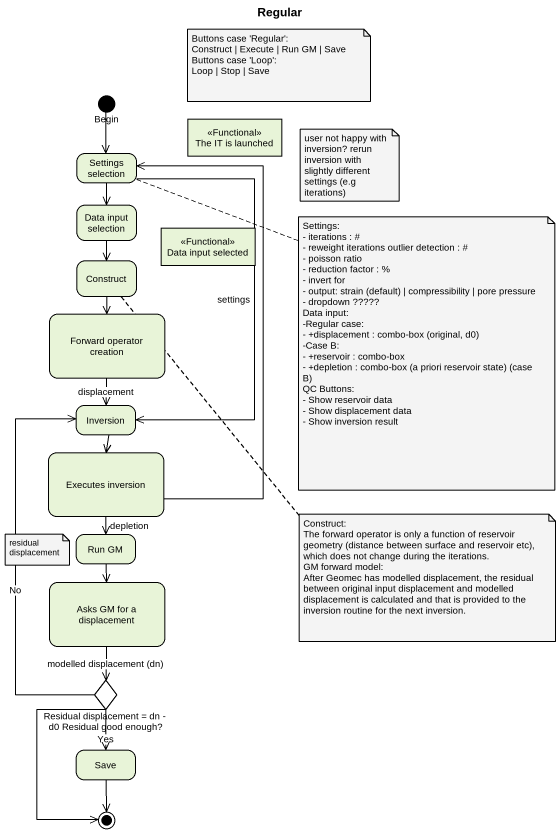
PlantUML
@startuml
title Regular
hide empty description
state Begin <<start>>
state "The IT is launched" as The_IT_is_launched <<Functional>>
state "Settings selection" as Settings_selection
state "Data input selection" as Data_input_selection
state "Data input selected" as Data_input_selected <<Functional>>
state Construct
state "Forward operator creation" as Forward_operator_creation
state Inversion
state "Executes inversion" as Executes_inversion
state "Run GM" as Run_GM
state "Asks GM for a displacement" as Asks_GM_for_a_displacement
state "Residual displacement = dn - d0 Residual good enough?" as Residual_displacement_dn_d0 <<choice>>
state Save
Begin --> Settings_selection
Settings_selection --> Data_input_selection
Settings_selection --> Inversion : settings
Data_input_selection --> Construct
Construct --> Forward_operator_creation
Forward_operator_creation --> Inversion : displacement
Inversion --> Executes_inversion
Executes_inversion -up-> Settings_selection
Executes_inversion --> Run_GM : depletion
Run_GM --> Asks_GM_for_a_displacement
Asks_GM_for_a_displacement --> Residual_displacement_dn_d0 : modelled displacement (dn)
Residual_displacement_dn_d0 -up-> Inversion : No
Residual_displacement_dn_d0 --> Save : Yes
Residual_displacement_dn_d0 --> [*]
Save --> [*]
note as N1
  Buttons case 'Regular':
  Construct | Execute | Run GM | Save
  Buttons case 'Loop':
  Loop | Stop | Save
end note
note as N2
  user not happy with inversion? rerun inversion with slightly different settings (e.g iterations)
end note
note right of Settings_selection
  Settings:
  - iterations : #
  - reweight iterations outlier detection : #
  - poisson ratio
  - reduction factor : %
  - invert for
  - output: strain (default) | compressibility | pore pressure
  - dropdown ?????
  Data input:
  -Regular case:
  - +displacement : combo-box (original, d0)
  -Case B:
  - +reservoir : combo-box
  - +depletion : combo-box (a priori reservoir state) (case B)
  QC Buttons:
  - Show reservoir data
  - Show displacement data
  - Show inversion result
end note
note as N4
  residual
  displacement
end note
note bottom of Construct
  Construct:
  The forward operator is only a function of reservoir geometry (distance between surface and reservoir etc), which does not change during the iterations.
  GM forward model:
  After Geomec has modelled displacement, the residual between original input displacement and modelled displacement is calculated and that is provided to the inversion routine for the next inversion.
end note
@enduml
